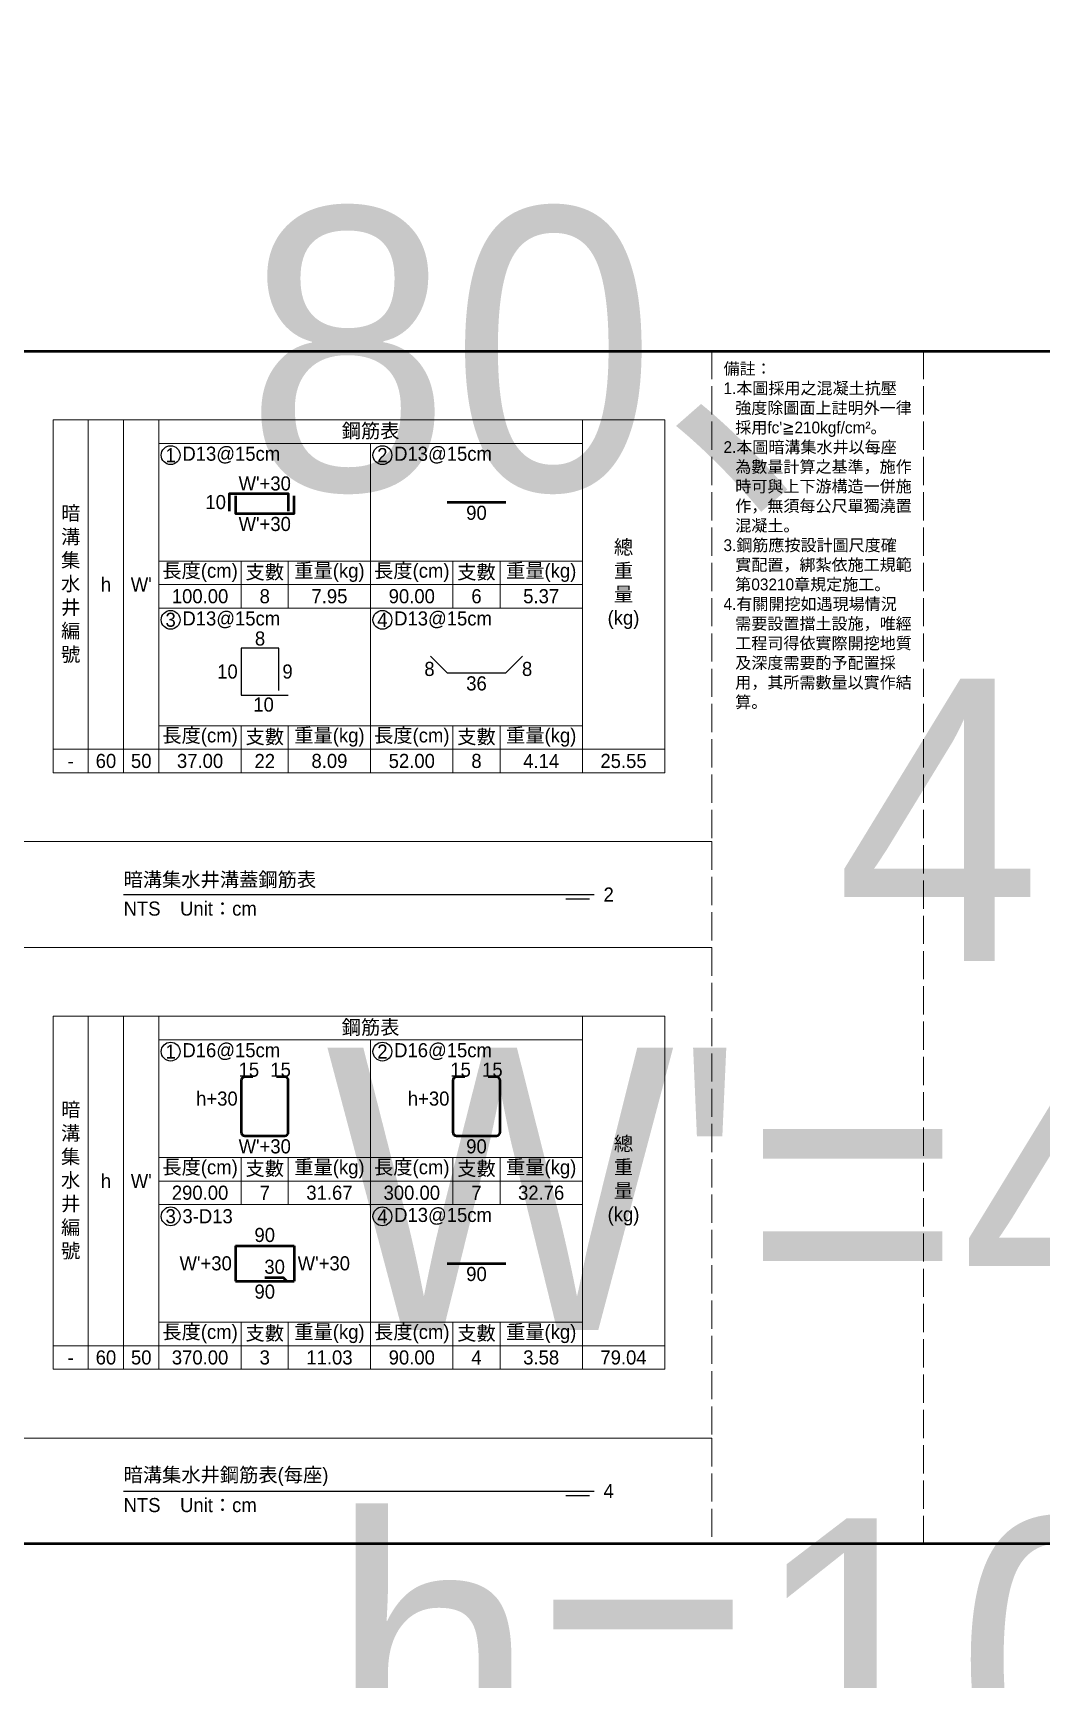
# Model space of a CAD drawing. Extents: x -7340 to 3675, y -3342 to 777.
# Drawn here: x -6059 to -5630, y -1321 to -622 of the extents above; entities that cross this region are included whole.
import ezdxf

# ---------------------------------------------------------------- set-up
doc = ezdxf.new("R2010")
doc.units = 0
doc.header["$MEASUREMENT"] = 0
doc.linetypes.add('ACAD_ISO02W100', pattern=[15, 12, -3])
for name, color, linetype, lineweight in [('一、1.基本-圖框', 7, 'Continuous', 20), ('一、3.基本-變更', 1, 'Continuous', 50), ('二、5.繪圖-鋼筋', 60, 'Continuous', 50)]:
    doc.layers.add(name, color=color, linetype=linetype, lineweight=lineweight)
doc.layers.add('一、4.基本-隱藏', color=9, linetype='ACAD_ISO02W100', lineweight=20, plot=False)
doc.layers.add('三、1.文字-說明文字', color=2, linetype='Continuous')
doc.layers.add('三、3.文字-註解文字', color=2, linetype='Continuous')
doc.styles.add('次圖名(詳圖)', font='MS PGothic.ttf', dxfattribs={"height": 6})
doc.styles.add('註解文字(詳圖)', font='MS PGothic.ttf', dxfattribs={"height": 5})

msp = doc.modelspace()

# ---------------------------------------------------------------- linework, layer by layer
at = {"layer": '一、1.基本-圖框'}
for points in [[(-6050, -926.25), (-6035, -926.25), (-6035, -786.25), (-6050, -786.25)], [(-6035, -926.25), (-6020, -926.25), (-6020, -786.25), (-6035, -786.25)], [(-6020, -926.25), (-6005, -926.25), (-6005, -786.25), (-6020, -786.25)], [(-6005, -796.25), (-5825, -796.25), (-5825, -786.25), (-6005, -786.25)], [(-5790, -926.25), (-5825, -926.25), (-5825, -786.25), (-5790, -786.25)], [(-6005, -796.25), (-5915, -796.25), (-5915, -846.25), (-6005, -846.25)], [(-5915, -796.25), (-5825, -796.25), (-5825, -846.25), (-5915, -846.25)], [(-6005, -846.25), (-5970, -846.25), (-5970, -856.25), (-6005, -856.25)], [(-5970, -846.25), (-5950, -846.25), (-5950, -856.25), (-5970, -856.25)], [(-5950, -846.25), (-5915, -846.25), (-5915, -856.25), (-5950, -856.25)], [(-5915, -846.25), (-5880, -846.25), (-5880, -856.25), (-5915, -856.25)], [(-5880, -846.25), (-5860, -846.25), (-5860, -856.25), (-5880, -856.25)], [(-5860, -846.25), (-5825, -846.25), (-5825, -856.25), (-5860, -856.25)], [(-6005, -856.25), (-5970, -856.25), (-5970, -866.25), (-6005, -866.25)], [(-5970, -856.25), (-5950, -856.25), (-5950, -866.25), (-5970, -866.25)], [(-5950, -856.25), (-5915, -856.25), (-5915, -866.25), (-5950, -866.25)], [(-5915, -856.25), (-5880, -856.25), (-5880, -866.25), (-5915, -866.25)], [(-5880, -856.25), (-5860, -856.25), (-5860, -866.25), (-5880, -866.25)], [(-5860, -856.25), (-5825, -856.25), (-5825, -866.25), (-5860, -866.25)], [(-6005, -866.25), (-5915, -866.25), (-5915, -916.25), (-6005, -916.25)], [(-5915, -866.25), (-5825, -866.25), (-5825, -916.25), (-5915, -916.25)], [(-6005, -916.25), (-5970, -916.25), (-5970, -926.25), (-6005, -926.25)], [(-5970, -916.25), (-5950, -916.25), (-5950, -926.25), (-5970, -926.25)], [(-5950, -916.25), (-5915, -916.25), (-5915, -926.25), (-5950, -926.25)], [(-5915, -916.25), (-5880, -916.25), (-5880, -926.25), (-5915, -926.25)], [(-5880, -916.25), (-5860, -916.25), (-5860, -926.25), (-5880, -926.25)], [(-5860, -916.25), (-5825, -916.25), (-5825, -926.25), (-5860, -926.25)], [(-6050, -926.25), (-6035, -926.25), (-6035, -936.25), (-6050, -936.25)], [(-6035, -926.25), (-6020, -926.25), (-6020, -936.25), (-6035, -936.25)], [(-6020, -926.25), (-6005, -926.25), (-6005, -936.25), (-6020, -936.25)], [(-6005, -926.25), (-5970, -926.25), (-5970, -936.25), (-6005, -936.25)], [(-5970, -926.25), (-5950, -926.25), (-5950, -936.25), (-5970, -936.25)], [(-5950, -926.25), (-5915, -926.25), (-5915, -936.25), (-5950, -936.25)], [(-5915, -926.25), (-5880, -926.25), (-5880, -936.25), (-5915, -936.25)], [(-5880, -926.25), (-5860, -926.25), (-5860, -936.25), (-5880, -936.25)], [(-5860, -926.25), (-5825, -926.25), (-5825, -936.25), (-5860, -936.25)], [(-5825, -926.25), (-5790, -926.25), (-5790, -936.25), (-5825, -936.25)], [(-6050, -1179.75), (-6035, -1179.75), (-6035, -1039.75), (-6050, -1039.75)], [(-6035, -1179.75), (-6020, -1179.75), (-6020, -1039.75), (-6035, -1039.75)], [(-6020, -1179.75), (-6005, -1179.75), (-6005, -1039.75), (-6020, -1039.75)], [(-6005, -1049.75), (-5825, -1049.75), (-5825, -1039.75), (-6005, -1039.75)], [(-5790, -1179.75), (-5825, -1179.75), (-5825, -1039.75), (-5790, -1039.75)], [(-6005, -1049.75), (-5915, -1049.75), (-5915, -1099.75), (-6005, -1099.75)], [(-5915, -1049.75), (-5825, -1049.75), (-5825, -1099.75), (-5915, -1099.75)], [(-6005, -1099.75), (-5970, -1099.75), (-5970, -1109.75), (-6005, -1109.75)], [(-5970, -1099.75), (-5950, -1099.75), (-5950, -1109.75), (-5970, -1109.75)], [(-5950, -1099.75), (-5915, -1099.75), (-5915, -1109.75), (-5950, -1109.75)], [(-5915, -1099.75), (-5880, -1099.75), (-5880, -1109.75), (-5915, -1109.75)], [(-5880, -1099.75), (-5860, -1099.75), (-5860, -1109.75), (-5880, -1109.75)], [(-5860, -1099.75), (-5825, -1099.75), (-5825, -1109.75), (-5860, -1109.75)], [(-6005, -1109.75), (-5970, -1109.75), (-5970, -1119.75), (-6005, -1119.75)], [(-5970, -1109.75), (-5950, -1109.75), (-5950, -1119.75), (-5970, -1119.75)], [(-5950, -1109.75), (-5915, -1109.75), (-5915, -1119.75), (-5950, -1119.75)], [(-5915, -1109.75), (-5880, -1109.75), (-5880, -1119.75), (-5915, -1119.75)], [(-5880, -1109.75), (-5860, -1109.75), (-5860, -1119.75), (-5880, -1119.75)], [(-5860, -1109.75), (-5825, -1109.75), (-5825, -1119.75), (-5860, -1119.75)], [(-6005, -1119.75), (-5915, -1119.75), (-5915, -1169.75), (-6005, -1169.75)], [(-5915, -1119.75), (-5825, -1119.75), (-5825, -1169.75), (-5915, -1169.75)], [(-6005, -1169.75), (-5970, -1169.75), (-5970, -1179.75), (-6005, -1179.75)], [(-5970, -1169.75), (-5950, -1169.75), (-5950, -1179.75), (-5970, -1179.75)], [(-5950, -1169.75), (-5915, -1169.75), (-5915, -1179.75), (-5950, -1179.75)], [(-5915, -1169.75), (-5880, -1169.75), (-5880, -1179.75), (-5915, -1179.75)], [(-5880, -1169.75), (-5860, -1169.75), (-5860, -1179.75), (-5880, -1179.75)], [(-5860, -1169.75), (-5825, -1169.75), (-5825, -1179.75), (-5860, -1179.75)], [(-6050, -1179.75), (-6035, -1179.75), (-6035, -1189.75), (-6050, -1189.75)], [(-6035, -1179.75), (-6020, -1179.75), (-6020, -1189.75), (-6035, -1189.75)], [(-6020, -1179.75), (-6005, -1179.75), (-6005, -1189.75), (-6020, -1189.75)], [(-6005, -1179.75), (-5970, -1179.75), (-5970, -1189.75), (-6005, -1189.75)], [(-5970, -1179.75), (-5950, -1179.75), (-5950, -1189.75), (-5970, -1189.75)], [(-5950, -1179.75), (-5915, -1179.75), (-5915, -1189.75), (-5950, -1189.75)], [(-5915, -1179.75), (-5880, -1179.75), (-5880, -1189.75), (-5915, -1189.75)], [(-5880, -1179.75), (-5860, -1179.75), (-5860, -1189.75), (-5880, -1189.75)], [(-5860, -1179.75), (-5825, -1179.75), (-5825, -1189.75), (-5860, -1189.75)], [(-5825, -1179.75), (-5790, -1179.75), (-5790, -1189.75), (-5825, -1189.75)]]:
    msp.add_lwpolyline(points, close=True, dxfattribs=at)
at = {"layer": '一、3.基本-變更'}
msp.add_lwpolyline([(-7340, -757), (-3920, -757), (-3920, -1264), (-7340, -1264)], close=True, dxfattribs=at)
at = {"layer": '一、4.基本-隱藏'}
for points in [[(-6460, -757), (-5680, -757), (-5680, -1264), (-6460, -1264)], [(-6070, -757), (-5770, -757), (-5770, -965.5), (-6070, -965.5)], [(-6070, -965.5), (-5770, -965.5), (-5770, -1010.5), (-6070, -1010.5)], [(-6070, -1010.5), (-5770, -1010.5), (-5770, -1219), (-6070, -1219)], [(-6070, -1219), (-5770, -1219), (-5770, -1264), (-6070, -1264)]]:
    msp.add_lwpolyline(points, close=True, dxfattribs=at)
msp.add_lwpolyline([(-6460, -1264), (-5680, -1264)], dxfattribs=at)
at = {"layer": '三、3.文字-註解文字'}
for points in [[(-5954, -901.25), (-5954, -883.25), (-5970, -883.25), (-5970, -903.25), (-5950, -903.25)], [(-5889.571, -886.679), (-5882.5, -893.75), (-5857.5, -893.75), (-5850.429, -886.679)], [(-6020, -988), (-5820, -988)], [(-5822, -990), (-5832, -990)], [(-6020, -1241.5), (-5820, -1241.5)], [(-5822, -1243.5), (-5832, -1243.5)]]:
    msp.add_lwpolyline(points, dxfattribs=at)
for centre in [(-6000, -801.25), (-5910, -801.25), (-6000, -871.25), (-5910, -871.25), (-6000, -1054.75), (-5910, -1054.75), (-6000, -1124.75), (-5910, -1124.75)]:
    msp.add_circle(centre, 4, dxfattribs=at)
at = {"layer": '二、5.繪圖-鋼筋'}
for points in [[(-5975, -825), (-5975, -817.5), (-5950, -817.5), (-5950, -825)], [(-5972.5, -818.5), (-5972.5, -826), (-5947.5, -826), (-5947.5, -818.5)], [(-5882.5, -821.25), (-5857.5, -821.25)], [(-5972.5, -1137.25), (-5947.5, -1137.25)], [(-5972.5, -1137.25), (-5972.5, -1152.25)], [(-5947.5, -1137.25), (-5947.5, -1152.25)], [(-5882.5, -1144.75), (-5857.5, -1144.75)], [(-5972.5, -1152.25), (-5947.5, -1152.25)], [(-5960, -1150.75), (-5952.188, -1150.75), (-5950.625, -1152.25)]]:
    msp.add_lwpolyline(points, dxfattribs=at)
for points in [[(-5965, -1065.5), (-5968.5, -1065.5, 0.4142136), (-5970, -1067), (-5970, -1089, 0.4142136), (-5968.5, -1090.5), (-5951.5, -1090.5, 0.4142136), (-5950, -1089), (-5950, -1067, 0.4142136), (-5951.5, -1065.5), (-5955, -1065.5)], [(-5875, -1065.5), (-5878.5, -1065.5, 0.4142136), (-5880, -1067), (-5880, -1089, 0.4142136), (-5878.5, -1090.5), (-5861.5, -1090.5, 0.4142136), (-5860, -1089), (-5860, -1067, 0.4142136), (-5861.5, -1065.5), (-5865, -1065.5)]]:
    msp.add_lwpolyline(points, format="xyb", dxfattribs=at)

# ---------------------------------------------------------------- texts
at = {"layer": '一、1.基本-圖框', "char_height": 6, "attachment_point": 5, "style": '註解文字(詳圖)'}
for s, width, insert in [('{\\fMS PGothic|b0|i0|c128|p34;鋼筋表}', 94.24964, (-5915, -791.25)), ('暗溝集水井{\\fMS PGothic|b0|i0|c128|p34;編號}', 12.98354, (-6042.5, -856.25)), ('{\\fMS PGothic|b0|i0|c128|p34;總重量(kg)}', 6, (-5807.5, -856.25)), ('{\\fMS PGothic|b0|i0|c128|p34;長度(cm)}', 35.02324, (-5987.5, -851.25)), ('{\\fMS PGothic|b0|i0|c128|p34;長度(cm)}', 35.02324, (-5897.5, -851.25)), ('{\\fMS PGothic|b0|i0|c128|p34;h}', 12.98354, (-6027.5, -856.25)), ("W'", 22.32258, (-6012.5, -856.25)), ('{\\fMS PGothic|b0|i0|c128|p34;支數}', 19.27354, (-5960, -851.25)), ('{\\fMS PGothic|b0|i0|c128|p34;重量(kg)}', 30.27214, (-5932.5, -851.25)), ('{\\fMS PGothic|b0|i0|c128|p34;支數}', 19.27354, (-5870, -851.25)), ('{\\fMS PGothic|b0|i0|c128|p34;重量(kg)}', 30.27214, (-5842.5, -851.25)), ('{\\fMS PGothic|b0|i0|c128|p34;長度(cm)}', 35.02324, (-5987.5, -921.25)), ('{\\fMS PGothic|b0|i0|c128|p34;支數}', 19.27354, (-5960, -921.25)), ('{\\fMS PGothic|b0|i0|c128|p34;重量(kg)}', 30.27214, (-5932.5, -921.25)), ('{\\fMS PGothic|b0|i0|c128|p34;長度(cm)}', 35.02324, (-5897.5, -921.25)), ('{\\fMS PGothic|b0|i0|c128|p34;支數}', 19.27354, (-5870, -921.25)), ('{\\fMS PGothic|b0|i0|c128|p34;重量(kg)}', 30.27214, (-5842.5, -921.25)), ('{\\fMS PGothic|b0|i0|c128|p34;鋼筋表}', 94.24964, (-5915, -1044.75)), ('暗溝集水井{\\fMS PGothic|b0|i0|c128|p34;編號}', 12.98354, (-6042.5, -1109.75)), ('{\\fMS PGothic|b0|i0|c128|p34;總重量(kg)}', 6, (-5807.5, -1109.75)), ('{\\fMS PGothic|b0|i0|c128|p34;長度(cm)}', 35.02324, (-5987.5, -1104.75)), ('{\\fMS PGothic|b0|i0|c128|p34;支數}', 19.27354, (-5960, -1104.75)), ('{\\fMS PGothic|b0|i0|c128|p34;重量(kg)}', 30.27214, (-5932.5, -1104.75)), ('{\\fMS PGothic|b0|i0|c128|p34;長度(cm)}', 35.02324, (-5897.5, -1104.75)), ('{\\fMS PGothic|b0|i0|c128|p34;支數}', 19.27354, (-5870, -1104.75)), ('{\\fMS PGothic|b0|i0|c128|p34;重量(kg)}', 30.27214, (-5842.5, -1104.75)), ('{\\fMS PGothic|b0|i0|c128|p34;h}', 12.98354, (-6027.5, -1109.75)), ("W'", 22.32258, (-6012.5, -1109.75)), ('{\\fMS PGothic|b0|i0|c128|p34;長度(cm)}', 35.02324, (-5987.5, -1174.75)), ('{\\fMS PGothic|b0|i0|c128|p34;支數}', 19.27354, (-5960, -1174.75)), ('{\\fMS PGothic|b0|i0|c128|p34;重量(kg)}', 30.27214, (-5932.5, -1174.75)), ('{\\fMS PGothic|b0|i0|c128|p34;長度(cm)}', 35.02324, (-5897.5, -1174.75)), ('{\\fMS PGothic|b0|i0|c128|p34;支數}', 19.27354, (-5870, -1174.75)), ('{\\fMS PGothic|b0|i0|c128|p34;重量(kg)}', 30.27214, (-5842.5, -1174.75))]:
    msp.add_mtext_dynamic_manual_height_columns(s, width=width, gutter_width=30, heights=[0], dxfattribs=dict(at, insert=insert))
at = {"layer": '一、4.基本-隱藏', "char_height": 120, "attachment_point": 5, "style": '次圖名(詳圖)'}
for s, insert in [("{\\fMS PGothic|b0|i0|c128|p34;W'=50，h=100、80、60、40}", (-5630, -657)), ("{\\fMS PGothic|b0|i0|c128|p34;W'=40，h=100、80、60、40}", (-5630, -1414))]:
    msp.add_mtext_dynamic_manual_height_columns(s, width=698.49542, gutter_width=30, heights=[0], dxfattribs=dict(at, insert=insert))
at = {"layer": '三、1.文字-說明文字', "insert": (-5765, -762), "char_height": 5, "attachment_point": 1, "style": '註解文字(詳圖)'}
msp.add_mtext_dynamic_manual_height_columns("{\\fMS PGothic|b0|i0|c128|p34;備註：\\P\\pi-5,l5;1.本圖採用之混凝土抗壓強度除圖面上註明外一律採用fc'≧210kgf/cm²。\\P2.本圖暗溝集水井以每座為數量計算之基準，施作時可與上下游構造一併施作，無須每公尺單獨澆置混凝土。\\P3.鋼筋應按設計圖尺度確實配置，綁紮依施工規範第03210章規定施工。\\P4.有關開挖如遇現場情況需要設置擋土設施，唯經工程司得依實際開挖地質及深度需要酌予配置採用，其所需數量以實作結算。}", width=80, gutter_width=30, heights=[0], dxfattribs=at)
at = {"layer": '三、3.文字-註解文字', "char_height": 6}
for s, width, gutter_width, insert, attachment_point, style in [('D13@15cm', 6.06582, 30, (-5995, -801.25), 4, '註解文字(詳圖)'), ('{\\fMS PGothic|b0|i0|c128|p34;D1}3{\\fMS PGothic|b0|i0|c128|p34;@}1{\\fMS PGothic|b0|i0|c128|p34;5cm}', 6.06582, 30, (-5905, -801.25), 4, '註解文字(詳圖)'), ('1', 8.38231, 30, (-6000, -801.25), 5, '註解文字(詳圖)'), ('2', 8.38231, 30, (-5910, -801.25), 5, '註解文字(詳圖)'), ('100.00', 9.06048, 30, (-5987.5, -861.25), 5, '註解文字(詳圖)'), ('8', 9.06048, 30, (-5960, -861.25), 5, '註解文字(詳圖)'), ('7.95', 9.06048, 30, (-5932.5, -861.25), 5, '註解文字(詳圖)'), ('90.00', 9.06048, 30, (-5897.5, -861.25), 5, '註解文字(詳圖)'), ('6', 9.06048, 30, (-5870, -861.25), 5, '註解文字(詳圖)'), ('5.37', 9.06048, 30, (-5842.5, -861.25), 5, '註解文字(詳圖)'), ('D13@15cm', 6.06582, 30, (-5995, -871.25), 4, '註解文字(詳圖)'), ('D13@15cm', 6.06582, 30, (-5905, -871.25), 4, '註解文字(詳圖)'), ('3', 8.38231, 30, (-6000, -871.25), 5, '註解文字(詳圖)'), ('4', 8.38231, 30, (-5910, -871.25), 5, '註解文字(詳圖)'), ('60', 9.06048, 30, (-6027.5, -931.25), 5, '註解文字(詳圖)'), ('50', 9.06048, 30, (-6012.5, -931.25), 5, '註解文字(詳圖)'), ('37.00', 9.06048, 30, (-5987.5, -931.25), 5, '註解文字(詳圖)'), ('22', 9.06048, 30, (-5960, -931.25), 5, '註解文字(詳圖)'), ('8.09', 9.06048, 30, (-5932.5, -931.25), 5, '註解文字(詳圖)'), ('52.00', 9.06048, 30, (-5897.5, -931.25), 5, '註解文字(詳圖)'), ('8', 9.06048, 30, (-5870, -931.25), 5, '註解文字(詳圖)'), ('4.14', 9.06048, 30, (-5842.5, -931.25), 5, '註解文字(詳圖)'), ('25.55', 9.06048, 30, (-5807.5, -931.25), 5, '註解文字(詳圖)'), ('-', 9.06048, 30, (-6042.5, -931.25), 5, '註解文字(詳圖)'), ('{\\fMS PGothic|b0|i0|c128|p34;暗溝}集水井{\\fMS PGothic|b0|i0|c128|p34;溝蓋鋼筋表}', 134.12151, 15, (-6020, -982), 4, '次圖名(詳圖)'), ('2', 3, 15, (-5816, -988), 4, '次圖名(詳圖)'), ('NTS{\\fMS PGothic|b0|i0|c128|p34;^IUnit：cm}', 136.03259, 15, (-6020, -994), 4, '次圖名(詳圖)'), ('1', 8.38231, 30, (-6000, -1054.75), 5, '註解文字(詳圖)'), ('{\\fMS PGothic|b0|i0|c128|p34;D1}6{\\fMS PGothic|b0|i0|c128|p34;@15cm}', 6.06582, 30, (-5995, -1054.75), 4, '註解文字(詳圖)'), ('2', 8.38231, 30, (-5910, -1054.75), 5, '註解文字(詳圖)'), ('{\\fMS PGothic|b0|i0|c128|p34;D1}6{\\fMS PGothic|b0|i0|c128|p34;@15cm}', 6.06582, 30, (-5905, -1054.75), 4, '註解文字(詳圖)'), ('290.00', 9.06048, 30, (-5987.5, -1114.75), 5, '註解文字(詳圖)'), ('7', 9.06048, 30, (-5960, -1114.75), 5, '註解文字(詳圖)'), ('31.67', 9.06048, 30, (-5932.5, -1114.75), 5, '註解文字(詳圖)'), ('300.00', 9.06048, 30, (-5897.5, -1114.75), 5, '註解文字(詳圖)'), ('7', 9.06048, 30, (-5870, -1114.75), 5, '註解文字(詳圖)'), ('32.76', 9.06048, 30, (-5842.5, -1114.75), 5, '註解文字(詳圖)'), ('3', 8.38231, 30, (-6000, -1124.75), 5, '註解文字(詳圖)'), ('3-{\\fMS PGothic|b0|i0|c128|p34;D13}', 6.06582, 30, (-5995, -1124.75), 4, '註解文字(詳圖)'), ('4', 8.38231, 30, (-5910, -1124.75), 5, '註解文字(詳圖)'), ('D13@15cm', 6.06582, 30, (-5905, -1124.75), 4, '註解文字(詳圖)'), ('60', 9.06048, 30, (-6027.5, -1184.75), 5, '註解文字(詳圖)'), ('50', 9.06048, 30, (-6012.5, -1184.75), 5, '註解文字(詳圖)'), ('370.00', 9.06048, 30, (-5987.5, -1184.75), 5, '註解文字(詳圖)'), ('3', 9.06048, 30, (-5960, -1184.75), 5, '註解文字(詳圖)'), ('11.03', 9.06048, 30, (-5932.5, -1184.75), 5, '註解文字(詳圖)'), ('90.00', 9.06048, 30, (-5897.5, -1184.75), 5, '註解文字(詳圖)'), ('4', 9.06048, 30, (-5870, -1184.75), 5, '註解文字(詳圖)'), ('3.58', 9.06048, 30, (-5842.5, -1184.75), 5, '註解文字(詳圖)'), ('79.04', 9.06048, 30, (-5807.5, -1184.75), 5, '註解文字(詳圖)'), ('-', 9.06048, 30, (-6042.5, -1184.75), 5, '註解文字(詳圖)'), ('{\\fMS PGothic|b0|i0|c128|p34;暗溝集水井鋼筋表(每座)}', 134.12151, 15, (-6020, -1235.5), 4, '次圖名(詳圖)'), ('NTS{\\fMS PGothic|b0|i0|c128|p34;^IUnit：cm}', 136.03259, 15, (-6020, -1247.5), 4, '次圖名(詳圖)'), ('4', 3, 15, (-5816, -1241.5), 4, '次圖名(詳圖)')]:
    msp.add_mtext_dynamic_manual_height_columns(s, width=width, gutter_width=gutter_width, heights=[0], dxfattribs=dict(at, insert=insert, attachment_point=attachment_point, style=style))
at = {"layer": '二、5.繪圖-鋼筋', "char_height": 6, "style": '註解文字(詳圖)'}
for s, width, insert, attachment_point in [("{\\fMS PGothic|b0|i0|c128|p34;W'}+3{\\fMS PGothic|b0|i0|c128|p34;0}", 3.56631, (-5960, -810.277), 2), ('{\\fMS PGothic|b0|i0|c128|p34;10}', 8.87231, (-5976.5, -821.25), 6), ('90', 3.56631, (-5870, -822.75), 2), ("{\\fMS PGothic|b0|i0|c128|p34;W'}+3{\\fMS PGothic|b0|i0|c128|p34;0}", 3.56631, (-5960, -827.5), 2), ('{\\fMS PGothic|b0|i0|c128|p34;8}', 3.56631, (-5962, -882.25), 8), ('{\\fMS PGothic|b0|i0|c128|p34;10}', 8.87231, (-5971.5, -893.25), 6), ('9', 8.87231, (-5952.5, -893.25), 4), ('8', 3.56631, (-5889.978, -889.106), 2), ('36', 3.56631, (-5870, -895.25), 2), ('8', 3.56631, (-5848.482, -889.106), 2), ('10', 3.56631, (-5960.5, -904.25), 2), ('15', 8.87231, (-5966.75, -1065.5), 8), ('15', 8.87231, (-5953.25, -1065.5), 8), ('15', 8.87231, (-5876.75, -1065.5), 8), ('15', 8.87231, (-5863.25, -1065.5), 8), ('{\\fMS PGothic|b0|i0|c128|p34;h+}3{\\fMS PGothic|b0|i0|c128|p34;0}', 8.87231, (-5971.5, -1074.75), 6), ('{\\fMS PGothic|b0|i0|c128|p34;h+}3{\\fMS PGothic|b0|i0|c128|p34;0}', 8.87231, (-5881.5, -1074.75), 6), ("{\\fMS PGothic|b0|i0|c128|p34;W'+}3{\\fMS PGothic|b0|i0|c128|p34;0}", 3.56631, (-5960, -1092), 2), ('90', 3.56631, (-5870, -1092), 2), ('{\\fMS PGothic|b0|i0|c128|p34;90}', 3.56631, (-5960, -1135.75), 8), ("W'+30", 3.56631, (-5974, -1144.75), 6), ('30', 3.56631, (-5955.792, -1149.25), 8), ("W'+30", 3.56631, (-5946, -1144.75), 4), ('90', 3.56631, (-5870, -1146.25), 2), ('90', 3.56631, (-5960, -1153.75), 2)]:
    msp.add_mtext_dynamic_manual_height_columns(s, width=width, gutter_width=30, heights=[0], dxfattribs=dict(at, insert=insert, attachment_point=attachment_point))

doc.saveas('drawing.dxf')
